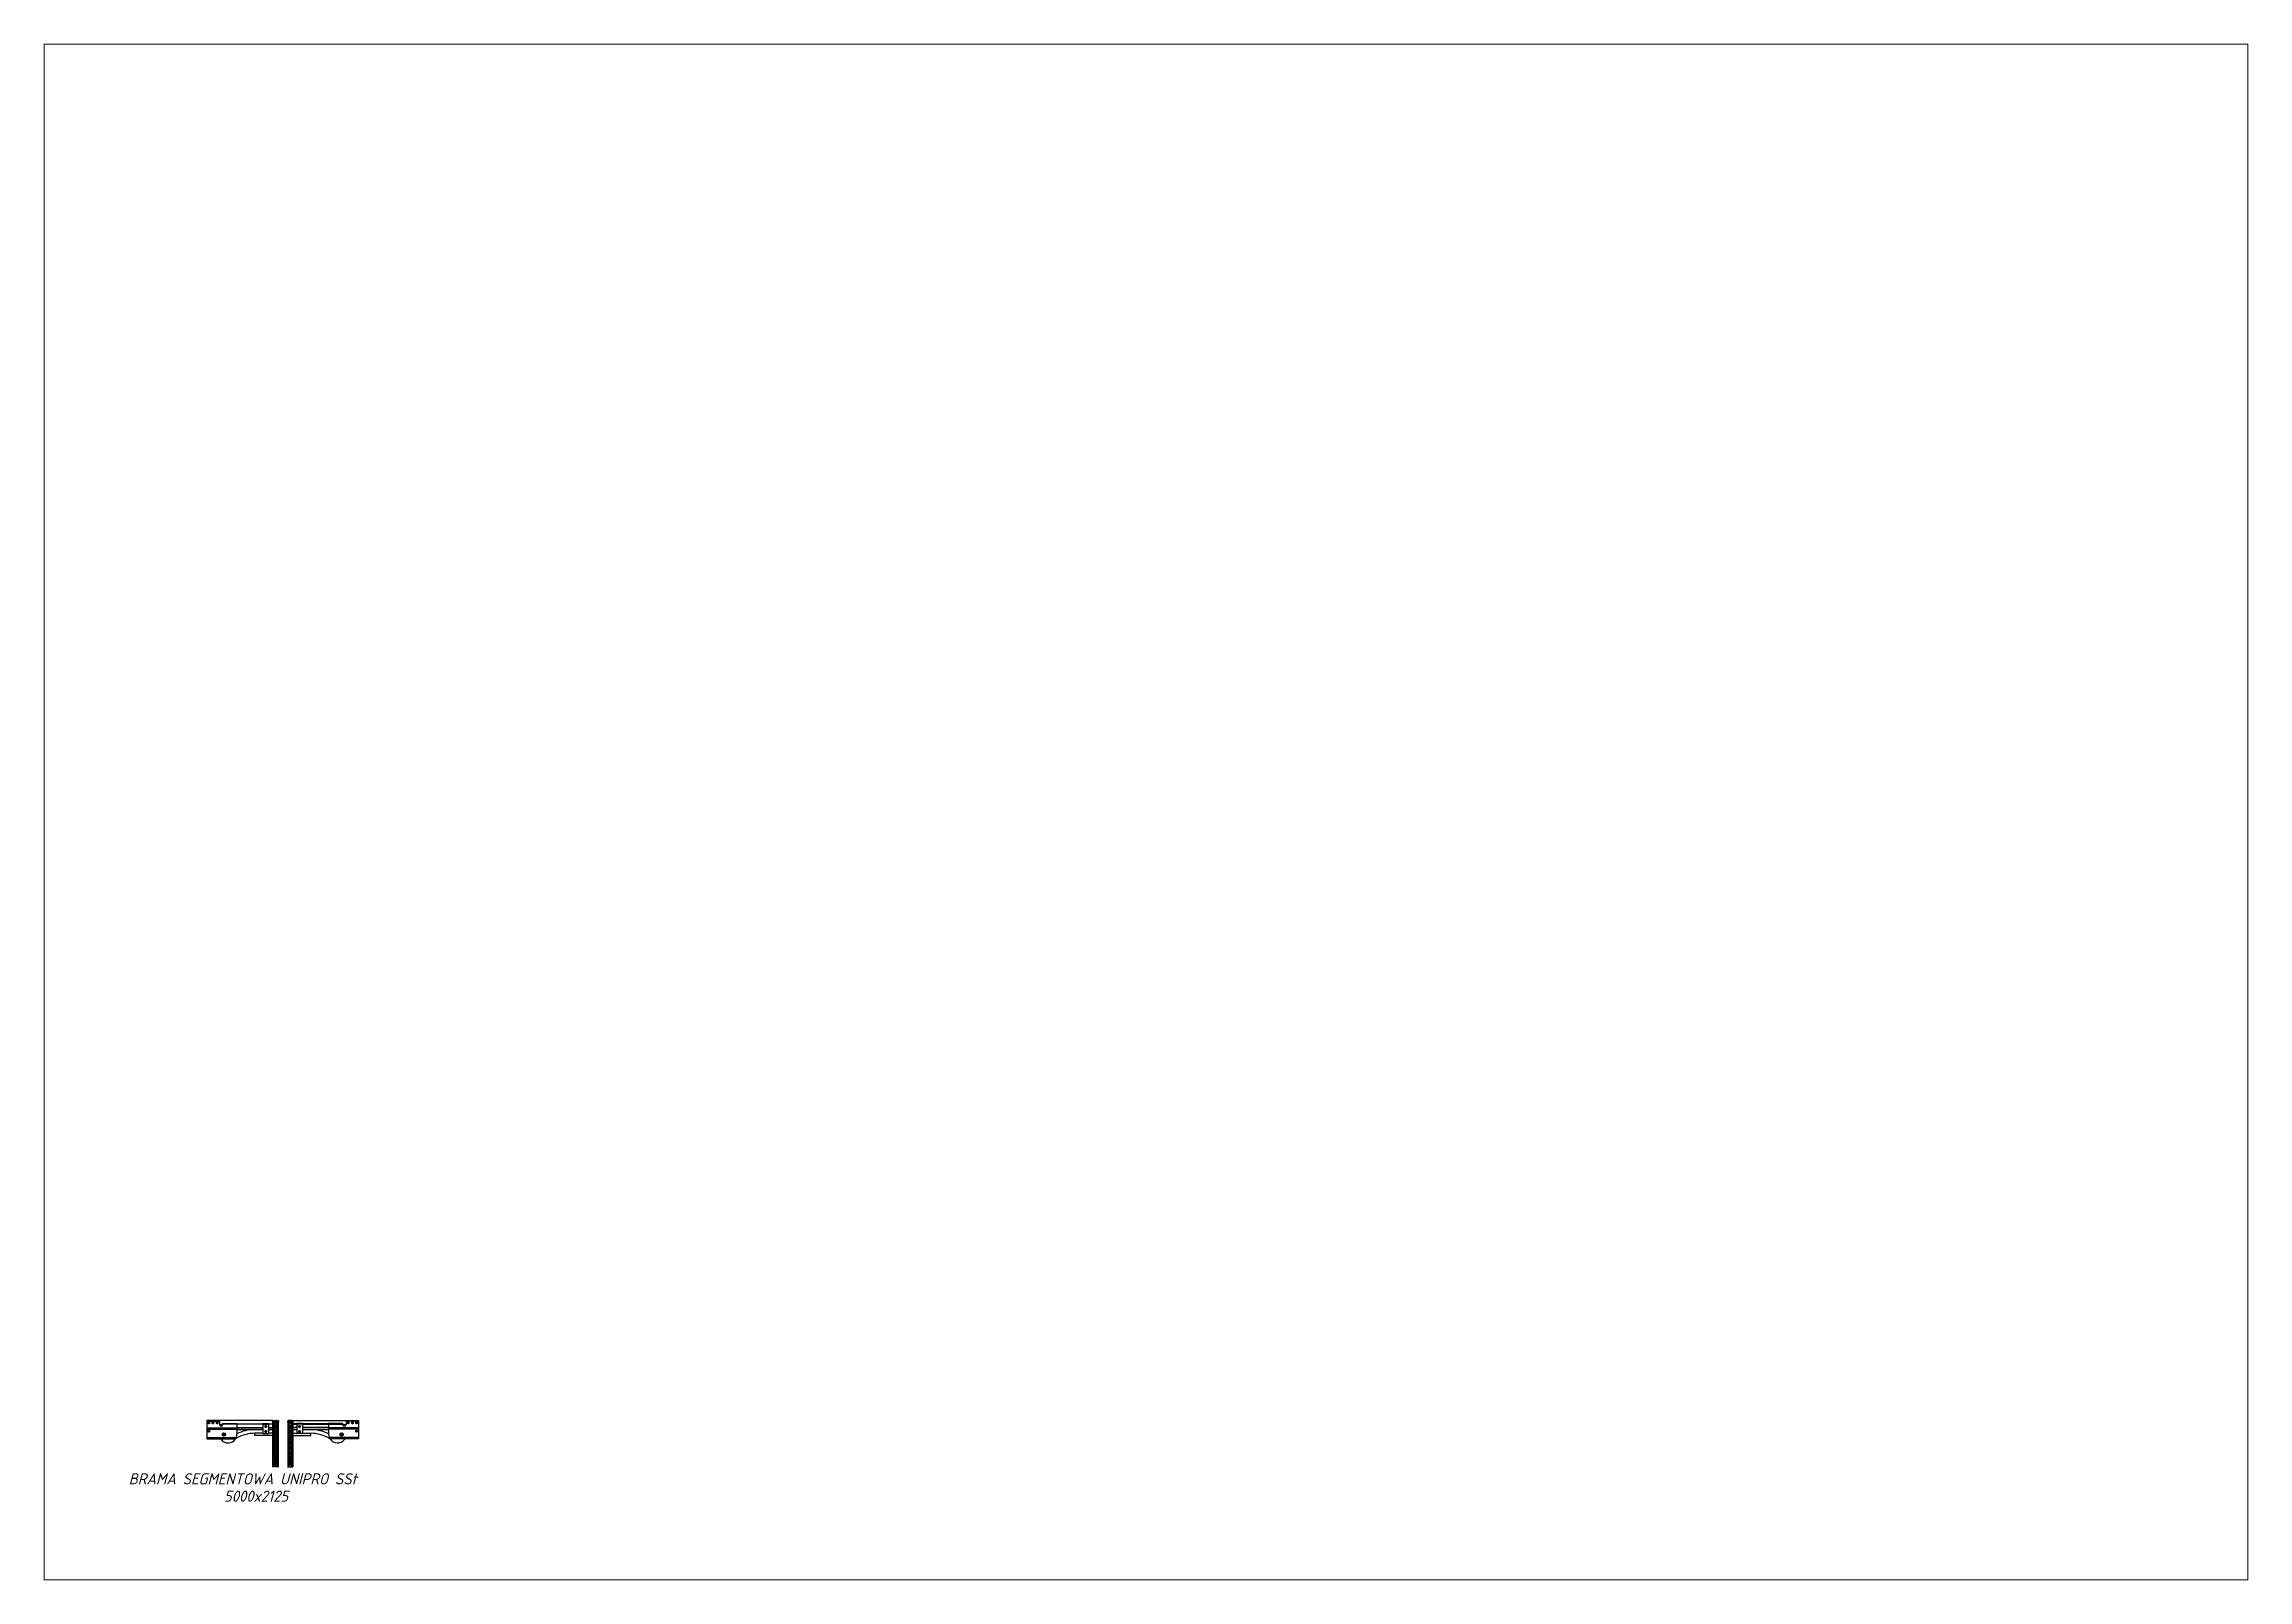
# Paper-space layout 'Layout1' of a CAD drawing. Header units: inches. Extents: x 29 to 260, y 20 to 181.
# The model-space entities are those that its viewports show. They can reach past a viewport. Long polylines and large blocks are cut down to what shows.
import ezdxf
from ezdxf.enums import TextEntityAlignment as Align

# ---------------------------------------------------------------- set-up
doc = ezdxf.new("R2010")
doc.units = ezdxf.units.IN
doc.layers.add('AW_OPIS', color=7, linetype='Continuous')
doc.layers.add('AW_RYSUNKI', color=7, linetype='Continuous')
doc.styles.add('SEACAD_seansi_ttf', font='', dxfattribs={"height": 0.2})
doc.styles.get('SEACAD_seansi_ttf').set_extended_font_data('Solid Edge ANSI', italic=True)

msp = doc.modelspace()

# ---------------------------------------------------------------- linework, layer by layer
at = {"layer": 'AW_RYSUNKI', "ltscale": 25.4}
for p, q in [((1788, 1328), (1194, 1328)), ((1194, 1328), (1194, 1228)), ((1194, 1323), (1196, 1323)), ((1194, 1263), (1464, 1263)), ((1194, 1262), (1464, 1262)), ((1194, 1259), (1464, 1259)), ((1194, 1252), (1464, 1252)), ((1194, 1250), (1464, 1250)), ((1194, 1249), (1464, 1249)), ((1194, 1228), (1194, 1176)), ((1196, 1323), (1299, 1323)), ((1196, 1322), (1196, 1323)), ((1196, 1322), (1305, 1322)), ((1205, 1310), (1203, 1307)), ((1203, 1307), (1205, 1304)), ((1205, 1235), (1203, 1232)), ((1203, 1232), (1205, 1229)), ((1207, 1314), (1205, 1310)), ((1205, 1304), (1207, 1301)), ((1207, 1238), (1205, 1235)), ((1205, 1229), (1207, 1225)), ((1211, 1314), (1207, 1314)), ((1207, 1301), (1211, 1301)), ((1211, 1238), (1207, 1238)), ((1207, 1225), (1211, 1225)), ((1215, 1314), (1211, 1314)), ((1211, 1301), (1215, 1301)), ((1215, 1238), (1211, 1238)), ((1211, 1225), (1215, 1225)), ((1216, 1310), (1215, 1314)), ((1215, 1301), (1216, 1304)), ((1216, 1235), (1215, 1238)), ((1215, 1225), (1216, 1229)), ((1218, 1307), (1216, 1310)), ((1216, 1304), (1218, 1307)), ((1218, 1232), (1216, 1235)), ((1216, 1229), (1218, 1232)), ((1244, 1310), (1242, 1307)), ((1242, 1307), (1244, 1304)), ((1245, 1314), (1244, 1310)), ((1244, 1304), (1245, 1301)), ((1249, 1314), (1245, 1314)), ((1245, 1301), (1249, 1301)), ((1253, 1314), (1249, 1314)), ((1249, 1301), (1253, 1301)), ((1255, 1310), (1253, 1314)), ((1253, 1301), (1255, 1304)), ((1257, 1307), (1255, 1310)), ((1255, 1304), (1257, 1307)), ((1282, 1310), (1280, 1307)), ((1280, 1307), (1282, 1304)), ((1284, 1314), (1282, 1310)), ((1282, 1304), (1284, 1301)), ((1288, 1314), (1284, 1314)), ((1284, 1301), (1288, 1301)), ((1291, 1314), (1288, 1314)), ((1288, 1301), (1291, 1301)), ((1293, 1310), (1291, 1314)), ((1291, 1301), (1293, 1304)), ((1295, 1307), (1293, 1310)), ((1293, 1304), (1295, 1307)), ((1305, 1323), (1299, 1323)), ((1299, 1322), (1299, 1323)), ((1306, 1323), (1305, 1323)), ((1305, 1322), (1305, 1323)), ((1306, 1321), (1306, 1323)), ((1307, 1320), (1307, 1293)), ((1339, 1296), (1339, 1301)), ((1339, 1301), (1464, 1301)), ((1339, 1296), (1339, 1293)), ((1464, 1296), (1339, 1296)), ((1341, 1205), (1339, 1202)), ((1339, 1202), (1341, 1198)), ((1343, 1208), (1341, 1205)), ((1341, 1198), (1343, 1195)), ((1347, 1208), (1343, 1208)), ((1343, 1195), (1347, 1195)), ((1350, 1208), (1347, 1208)), ((1347, 1195), (1350, 1195)), ((1352, 1205), (1350, 1208)), ((1350, 1195), (1352, 1198)), ((1354, 1202), (1352, 1205)), ((1352, 1198), (1354, 1202)), ((1464, 1301), (1464, 1296)), ((1464, 1298), (1699, 1298)), ((1464, 1296), (1464, 1263)), ((1699, 1295), (1464, 1295)), ((1464, 1265), (1699, 1265)), ((1464, 1263), (1464, 1262)), ((1464, 1262), (1464, 1259)), ((1464, 1259), (1464, 1252)), ((1464, 1252), (1464, 1250)), ((1464, 1250), (1464, 1249)), ((1464, 1249), (1464, 1206)), ((1464, 1247), (1699, 1247)), ((1625, 1246), (1464, 1246)), ((1699, 1246), (1625, 1246)), ((1626, 1194), (1625, 1213)), ((1699, 1213), (1625, 1213)), ((1786, 1194), (1626, 1194)), ((1699, 1300), (1699, 1296)), ((1699, 1300), (1751, 1300)), ((1699, 1296), (1699, 1215)), ((1699, 1296), (1751, 1296)), ((1704, 1210), (1746, 1210)), ((1719, 1277), (1717, 1274)), ((1717, 1274), (1719, 1271)), ((1719, 1232), (1717, 1229)), ((1717, 1229), (1719, 1226)), ((1721, 1280), (1719, 1277)), ((1719, 1271), (1721, 1267)), ((1721, 1236), (1719, 1232)), ((1719, 1226), (1721, 1223)), ((1725, 1280), (1721, 1280)), ((1721, 1267), (1725, 1267)), ((1725, 1236), (1721, 1236)), ((1721, 1223), (1725, 1223)), ((1729, 1280), (1725, 1280)), ((1725, 1267), (1729, 1267)), ((1729, 1236), (1725, 1236)), ((1725, 1223), (1729, 1223)), ((1730, 1277), (1729, 1280)), ((1729, 1267), (1730, 1271)), ((1730, 1232), (1729, 1236)), ((1729, 1223), (1730, 1226)), ((1732, 1274), (1730, 1277)), ((1730, 1271), (1732, 1274)), ((1732, 1229), (1730, 1232)), ((1730, 1226), (1732, 1229)), ((1751, 1300), (1751, 1296)), ((1751, 1298), (1786, 1298)), ((1751, 1296), (1751, 1215)), ((1786, 1295), (1751, 1295)), ((1751, 1265), (1786, 1265)), ((1751, 1247), (1786, 1247)), ((1786, 1246), (1751, 1246)), ((1786, 1213), (1751, 1213)), ((1786, 1326), (1788, 1328)), ((1790, 1322), (1786, 1326)), ((1786, 1320), (1786, 1319)), ((1786, 1320), (1786, 1320)), ((1786, 1319), (1786, 911)), ((1786, 1300), (1786, 1296)), ((1786, 1300), (1786, 1300)), ((1786, 1296), (1786, 1215)), ((1786, 1296), (1786, 1296)), ((1788, 1328), (1792, 1324)), ((1790, 1317), (1790, 1318)), ((1790, 911), (1790, 1317)), ((1797, 1317), (1790, 1317)), ((1795, 1324), (1798, 1326)), ((1799, 1325), (1797, 1322)), ((1797, 1322), (1797, 1322)), ((1797, 1317), (1797, 911)), ((1799, 911), (1799, 1319)), ((1801, 1328), (1823, 1328)), ((1823, 1326), (1801, 1326)), ((1801, 1316), (1801, 911)), ((1802, 1316), (1801, 1316)), ((1804, 1316), (1802, 1316)), ((1805, 1276), (1804, 1272)), ((1804, 1272), (1807, 1270)), ((1805, 1224), (1804, 1220)), ((1804, 1220), (1807, 1218)), ((1807, 1279), (1805, 1276)), ((1807, 1227), (1805, 1224)), ((1807, 1283), (1807, 1281)), ((1810, 1280), (1807, 1279)), ((1807, 1270), (1809, 1267)), ((1807, 1266), (1807, 1257)), ((1807, 1236), (1807, 1229)), ((1810, 1228), (1807, 1227)), ((1807, 1218), (1809, 1215)), ((1807, 1214), (1807, 1210)), ((1807, 1210), (1816, 1210)), ((1809, 1267), (1813, 1267)), ((1809, 1215), (1813, 1215)), ((1814, 1281), (1810, 1280)), ((1814, 1229), (1810, 1228)), ((1811, 1326), (1811, 1325)), ((1811, 1325), (1811, 1306)), ((1812, 1325), (1811, 1325)), ((1811, 1306), (1812, 1306)), ((1811, 1306), (1811, 1305)), ((1812, 1305), (1811, 1305)), ((1812, 1326), (1812, 1325)), ((1812, 1306), (1812, 1325)), ((1812, 1306), (1812, 1305)), ((1813, 1267), (1817, 1268)), ((1813, 1215), (1817, 1216)), ((1817, 1278), (1814, 1281)), ((1817, 1226), (1814, 1229)), ((1816, 1281), (1816, 1283)), ((1816, 1257), (1816, 1267)), ((1816, 1229), (1816, 1236)), ((1816, 1210), (1816, 1215)), ((1819, 1275), (1817, 1278)), ((1817, 1268), (1818, 1272)), ((1819, 1223), (1817, 1226)), ((1817, 1216), (1818, 1220)), ((1818, 1272), (1819, 1275)), ((1818, 1220), (1819, 1223)), ((1822, 1316), (1820, 1316)), ((1823, 1316), (1822, 1316)), ((1823, 911), (1823, 1316)), ((1827, 1322), (1824, 1325)), ((1824, 1319), (1824, 911)), ((1827, 1317), (1824, 1319)), ((1826, 1326), (1829, 1324)), ((1827, 1322), (1827, 1322)), ((1827, 911), (1827, 1317)), ((1834, 1317), (1827, 1317)), ((1832, 1324), (1836, 1328)), ((1837, 1326), (1834, 1322)), ((1834, 1318), (1834, 1317)), ((1834, 1317), (1834, 911)), ((1836, 1328), (1837, 1326)), ((1839, 1328), (1837, 1326)), ((1837, 1326), (1841, 1322)), ((1837, 1320), (1837, 911)), ((1837, 1320), (1837, 1320)), ((1837, 1320), (1837, 911)), ((1837, 1320), (1837, 1320)), ((1837, 1300), (1838, 1300)), ((1837, 1300), (1837, 1296)), ((1837, 1300), (1837, 1300)), ((1837, 1296), (1838, 1296)), ((1837, 1296), (1837, 1215)), ((1837, 1296), (1837, 1296)), ((1838, 1300), (1838, 1296)), ((1838, 1296), (1838, 1215)), ((1843, 1324), (1839, 1328)), ((1841, 1318), (1841, 1317)), ((1194, 1176), (1194, 1175)), ((1194, 1176), (1458, 1176)), ((1194, 1175), (1194, 1172)), ((1194, 1175), (1457, 1175)), ((1194, 1172), (1194, 1165)), ((1194, 1172), (1456, 1172)), ((1194, 1165), (1194, 1163)), ((1194, 1165), (1453, 1165)), ((1194, 1163), (1194, 1163)), ((1194, 1163), (1451, 1163)), ((1194, 1163), (1306, 1163)), ((1313, 1162), (1450, 1162)), ((1807, 1189), (1807, 1163)), ((1807, 1142), (1807, 1116)), ((1807, 1095), (1807, 1069)), ((1807, 1048), (1807, 1022)), ((1807, 1001), (1807, 975)), ((1816, 1163), (1816, 1189)), ((1816, 1116), (1816, 1142)), ((1816, 1069), (1816, 1095)), ((1816, 1022), (1816, 1048)), ((1816, 975), (1816, 1001)), ((1790, 911), (1786, 911)), ((1797, 911), (1790, 911)), ((1799, 911), (1797, 911)), ((1801, 911), (1799, 911)), ((1823, 911), (1801, 911)), ((1807, 954), (1807, 928)), ((1816, 928), (1816, 954)), ((1824, 911), (1823, 911)), ((1827, 911), (1824, 911)), ((1834, 911), (1827, 911)), ((1837, 911), (1834, 911)), ((1837, 911), (1841, 911))]:
    msp.add_line(p, q, dxfattribs=at)
at = {"layer": 'AW_RYSUNKI', "color": 242, "ltscale": 25.4, "true_color": 0xcd2027}
for p, q in [((1922, 1317), (1928, 1317)), ((1929, 1326), (1927, 1324)), ((1928, 1322), (1931, 1325)), ((1928, 1322), (1928, 1322)), ((1928, 1317), (1931, 1319)), ((1928, 1317), (1928, 911)), ((1928, 911), (1928, 1317)), ((1931, 1319), (1931, 911)), ((1954, 1328), (1932, 1328)), ((1932, 1326), (1954, 1326)), ((1932, 1316), (1933, 1316)), ((1932, 911), (1932, 1316)), ((1933, 1316), (1935, 1316)), ((1936, 1275), (1939, 1278)), ((1937, 1272), (1936, 1275)), ((1936, 1223), (1939, 1226)), ((1937, 1220), (1936, 1223)), ((1939, 1268), (1937, 1272)), ((1939, 1216), (1937, 1220)), ((1939, 1281), (1939, 1283)), ((1939, 1278), (1941, 1281)), ((1942, 1267), (1939, 1268)), ((1939, 1257), (1939, 1267)), ((1939, 1229), (1939, 1236)), ((1939, 1226), (1941, 1229)), ((1942, 1215), (1939, 1216)), ((1939, 1210), (1939, 1215)), ((1948, 1210), (1939, 1210)), ((1941, 1281), (1945, 1280)), ((1941, 1229), (1945, 1228)), ((1946, 1267), (1942, 1267)), ((1946, 1215), (1942, 1215)), ((1943, 1326), (1943, 1325)), ((1943, 1306), (1943, 1325)), ((1943, 1325), (1944, 1325)), ((1944, 1306), (1943, 1306)), ((1943, 1306), (1943, 1305)), ((1943, 1305), (1944, 1305)), ((1944, 1326), (1944, 1325)), ((1944, 1325), (1944, 1306)), ((1944, 1306), (1944, 1305)), ((1945, 1280), (1949, 1279)), ((1945, 1228), (1949, 1227)), ((1949, 1270), (1946, 1267)), ((1949, 1218), (1946, 1215)), ((1948, 1283), (1948, 1281)), ((1948, 1266), (1948, 1257)), ((1948, 1236), (1948, 1229)), ((1948, 1214), (1948, 1210)), ((1949, 1279), (1950, 1276)), ((1951, 1272), (1949, 1270)), ((1949, 1227), (1950, 1224)), ((1951, 1220), (1949, 1218)), ((1950, 1276), (1951, 1272)), ((1950, 1224), (1951, 1220)), ((1952, 1316), (1954, 1316)), ((1954, 1316), (1954, 911)), ((1954, 1316), (1954, 1316)), ((1956, 1325), (1959, 1322)), ((1956, 911), (1956, 1319)), ((1960, 1324), (1957, 1326)), ((1958, 1322), (1958, 1322)), ((1959, 1317), (1959, 911)), ((1959, 1317), (1965, 1317)), ((1967, 1328), (1964, 1324)), ((1965, 1322), (1969, 1326)), ((1965, 1317), (1965, 1318)), ((1965, 911), (1965, 1317)), ((1969, 1326), (1967, 1328)), ((1967, 1328), (2562, 1328)), ((1969, 1320), (1969, 1319)), ((1969, 1320), (1969, 1320)), ((1969, 1319), (1969, 911)), ((1970, 1300), (1969, 1300)), ((1970, 1296), (1969, 1296)), ((1969, 1213), (2005, 1213)), ((1969, 1194), (2130, 1194)), ((1970, 1300), (1970, 1296)), ((2004, 1298), (1970, 1298)), ((1970, 1296), (1970, 1215)), ((1970, 1295), (2004, 1295)), ((2004, 1265), (1970, 1265)), ((2004, 1247), (1970, 1247)), ((1970, 1246), (2004, 1246)), ((2004, 1300), (2004, 1296)), ((2056, 1300), (2004, 1300)), ((2004, 1296), (2004, 1215)), ((2056, 1296), (2004, 1296)), ((2051, 1210), (2009, 1210)), ((2023, 1274), (2025, 1277)), ((2025, 1271), (2023, 1274)), ((2023, 1229), (2025, 1232)), ((2025, 1226), (2023, 1229)), ((2025, 1277), (2027, 1280)), ((2027, 1267), (2025, 1271)), ((2025, 1232), (2027, 1236)), ((2027, 1223), (2025, 1226)), ((2027, 1280), (2030, 1280)), ((2030, 1267), (2027, 1267)), ((2027, 1236), (2030, 1236)), ((2030, 1223), (2027, 1223)), ((2030, 1280), (2034, 1280)), ((2034, 1267), (2030, 1267)), ((2030, 1236), (2034, 1236)), ((2034, 1223), (2030, 1223)), ((2034, 1280), (2036, 1277)), ((2036, 1271), (2034, 1267)), ((2034, 1236), (2036, 1232)), ((2036, 1226), (2034, 1223)), ((2036, 1277), (2038, 1274)), ((2038, 1274), (2036, 1271)), ((2036, 1232), (2038, 1229)), ((2038, 1229), (2036, 1226)), ((2056, 1300), (2056, 1296)), ((2292, 1298), (2056, 1298)), ((2056, 1296), (2056, 1215)), ((2056, 1295), (2292, 1295)), ((2292, 1265), (2056, 1265)), ((2292, 1247), (2056, 1247)), ((2056, 1246), (2131, 1246)), ((2056, 1213), (2130, 1213)), ((2130, 1194), (2130, 1213)), ((2131, 1246), (2292, 1246)), ((2292, 1301), (2292, 1296)), ((2417, 1301), (2292, 1301)), ((2292, 1296), (2292, 1263)), ((2292, 1296), (2417, 1296)), ((2292, 1263), (2292, 1262)), ((2562, 1263), (2292, 1263)), ((2292, 1262), (2292, 1259)), ((2562, 1262), (2292, 1262)), ((2292, 1259), (2292, 1252)), ((2562, 1259), (2292, 1259)), ((2292, 1252), (2292, 1250)), ((2562, 1252), (2292, 1252)), ((2292, 1250), (2292, 1249)), ((2562, 1250), (2292, 1250)), ((2292, 1249), (2292, 1206)), ((2562, 1249), (2292, 1249)), ((2401, 1202), (2403, 1205)), ((2403, 1198), (2401, 1202)), ((2403, 1205), (2405, 1208)), ((2405, 1195), (2403, 1198)), ((2405, 1208), (2409, 1208)), ((2409, 1195), (2405, 1195)), ((2409, 1208), (2412, 1208)), ((2412, 1195), (2409, 1195)), ((2412, 1208), (2414, 1205)), ((2414, 1198), (2412, 1195)), ((2414, 1205), (2416, 1202)), ((2416, 1202), (2414, 1198)), ((2417, 1296), (2417, 1301)), ((2417, 1296), (2417, 1293)), ((2449, 1323), (2451, 1323)), ((2449, 1321), (2449, 1323)), ((2449, 1320), (2449, 1293)), ((2451, 1323), (2456, 1323)), ((2451, 1322), (2451, 1323)), ((2560, 1322), (2451, 1322)), ((2559, 1323), (2456, 1323)), ((2456, 1322), (2456, 1323)), ((2460, 1307), (2462, 1310)), ((2462, 1304), (2460, 1307)), ((2462, 1310), (2464, 1314)), ((2464, 1301), (2462, 1304)), ((2464, 1314), (2468, 1314)), ((2468, 1301), (2464, 1301)), ((2468, 1314), (2471, 1314)), ((2471, 1301), (2468, 1301)), ((2471, 1314), (2473, 1310)), ((2473, 1304), (2471, 1301)), ((2473, 1310), (2475, 1307)), ((2475, 1307), (2473, 1304)), ((2498, 1307), (2500, 1310)), ((2500, 1304), (2498, 1307)), ((2500, 1310), (2502, 1314)), ((2502, 1301), (2500, 1304)), ((2502, 1314), (2506, 1314)), ((2506, 1301), (2502, 1301)), ((2506, 1314), (2510, 1314)), ((2510, 1301), (2506, 1301)), ((2510, 1314), (2512, 1310)), ((2512, 1304), (2510, 1301)), ((2512, 1310), (2514, 1307)), ((2514, 1307), (2512, 1304)), ((2537, 1307), (2539, 1310)), ((2539, 1304), (2537, 1307)), ((2537, 1232), (2539, 1235)), ((2539, 1229), (2537, 1232)), ((2539, 1310), (2541, 1314)), ((2541, 1301), (2539, 1304)), ((2539, 1235), (2541, 1238)), ((2541, 1225), (2539, 1229)), ((2541, 1314), (2544, 1314)), ((2544, 1301), (2541, 1301)), ((2541, 1238), (2544, 1238)), ((2544, 1225), (2541, 1225)), ((2544, 1314), (2548, 1314)), ((2548, 1301), (2544, 1301)), ((2544, 1238), (2548, 1238)), ((2548, 1225), (2544, 1225)), ((2548, 1314), (2550, 1310)), ((2550, 1304), (2548, 1301)), ((2548, 1238), (2550, 1235)), ((2550, 1229), (2548, 1225)), ((2550, 1310), (2552, 1307)), ((2552, 1307), (2550, 1304)), ((2550, 1235), (2552, 1232)), ((2552, 1232), (2550, 1229)), ((2562, 1323), (2559, 1323)), ((2559, 1322), (2559, 1323)), ((2562, 1328), (2562, 1228)), ((2562, 1228), (2562, 1176)), ((1939, 1163), (1939, 1189)), ((1939, 1116), (1939, 1142)), ((1939, 1069), (1939, 1095)), ((1939, 1022), (1939, 1048)), ((1939, 975), (1939, 1001)), ((1948, 1189), (1948, 1163)), ((1948, 1142), (1948, 1116)), ((1948, 1095), (1948, 1069)), ((1948, 1048), (1948, 1022)), ((1948, 1001), (1948, 975)), ((2562, 1176), (2297, 1176)), ((2562, 1175), (2298, 1175)), ((2562, 1172), (2299, 1172)), ((2562, 1165), (2303, 1165)), ((2562, 1163), (2304, 1163)), ((2442, 1162), (2305, 1162)), ((2562, 1163), (2449, 1163)), ((2562, 1176), (2562, 1175)), ((2562, 1175), (2562, 1172)), ((2562, 1172), (2562, 1165)), ((2562, 1165), (2562, 1163)), ((2562, 1163), (2562, 1163)), ((1922, 911), (1928, 911)), ((1928, 911), (1931, 911)), ((1931, 911), (1932, 911)), ((1932, 911), (1954, 911)), ((1939, 928), (1939, 954)), ((1948, 954), (1948, 928)), ((1954, 911), (1956, 911)), ((1956, 911), (1959, 911)), ((1959, 911), (1965, 911)), ((1965, 911), (1969, 911))]:
    msp.add_line(p, q, dxfattribs=at)
at = {"layer": 'AW_RYSUNKI', "ltscale": 25.4}
for centre, radius in [((1211, 1307), 8.5), ((1211, 1232), 8.5), ((1211, 1307), 7.9), ((1211, 1232), 7.9), ((1211, 1307), 4.15), ((1211, 1307), 4), ((1211, 1232), 4.15), ((1211, 1232), 4), ((1211, 1307), 3), ((1211, 1232), 3), ((1249, 1307), 8.5), ((1249, 1307), 7.9), ((1249, 1307), 4.15), ((1249, 1307), 4), ((1249, 1307), 3), ((1288, 1307), 8.5), ((1288, 1307), 7.9), ((1288, 1307), 4.15), ((1288, 1307), 4), ((1288, 1307), 3), ((1347, 1202), 15), ((1347, 1202), 8.5), ((1347, 1202), 7.9), ((1347, 1202), 4.15), ((1347, 1202), 4), ((1347, 1202), 3), ((1725, 1274), 8.5), ((1725, 1229), 8.5), ((1725, 1274), 7.9), ((1725, 1229), 7.9), ((1725, 1274), 4.15), ((1725, 1274), 4), ((1725, 1229), 4.15), ((1725, 1229), 4), ((1725, 1274), 3), ((1725, 1229), 3), ((1812, 1274), 8.5), ((1812, 1222), 8.5), ((1812, 1274), 7.9), ((1812, 1222), 7.9), ((1812, 1274), 4.15), ((1812, 1222), 4.15), ((1812, 1274), 3), ((1812, 1222), 3)]:
    msp.add_circle(centre, radius, dxfattribs=at)
at = {"layer": 'AW_RYSUNKI', "color": 242, "ltscale": 25.4, "true_color": 0xcd2027}
for centre, radius in [((1944, 1274), 8.5), ((1944, 1222), 8.5), ((1944, 1274), 7.9), ((1944, 1222), 7.9), ((1944, 1274), 4.15), ((1944, 1222), 4.15), ((1944, 1274), 3), ((1944, 1222), 3), ((2030, 1274), 8.5), ((2030, 1229), 8.5), ((2030, 1274), 7.9), ((2030, 1229), 7.9), ((2030, 1274), 4.15), ((2030, 1274), 4), ((2030, 1229), 4.15), ((2030, 1229), 4), ((2030, 1274), 3), ((2030, 1229), 3), ((2409, 1202), 15), ((2409, 1202), 8.5), ((2409, 1202), 7.9), ((2409, 1202), 4.15), ((2409, 1202), 4), ((2409, 1202), 3), ((2468, 1307), 8.5), ((2468, 1307), 7.9), ((2468, 1307), 4.15), ((2468, 1307), 4), ((2468, 1307), 3), ((2506, 1307), 8.5), ((2506, 1307), 7.9), ((2506, 1307), 4.15), ((2506, 1307), 4), ((2506, 1307), 3), ((2544, 1307), 8.5), ((2544, 1232), 8.5), ((2544, 1307), 7.9), ((2544, 1232), 7.9), ((2544, 1307), 4.15), ((2544, 1307), 4), ((2544, 1232), 4.15), ((2544, 1232), 4), ((2544, 1307), 3), ((2544, 1232), 3)]:
    msp.add_circle(centre, radius, dxfattribs=at)
at = {"layer": 'AW_RYSUNKI', "ltscale": 25.4}
for centre, radius, start, end in [((1196, 1320), 2, 90, 180), ((1211, 1307), 6.5, 150, 210), ((1211, 1232), 6.5, 150, 210), ((1211, 1307), 6.5, 90, 150), ((1211, 1307), 6.5, 210, 270), ((1211, 1232), 6.5, 90, 150), ((1211, 1232), 6.5, 210, 270), ((1211, 1307), 3.23, 255, 195), ((1211, 1232), 3.23, 255, 195), ((1211, 1307), 6.5, 30, 90), ((1211, 1307), 6.5, 270, 330), ((1211, 1232), 6.5, 30, 90), ((1211, 1232), 6.5, 270, 330), ((1211, 1307), 6.5, 330, 30), ((1211, 1232), 6.5, 330, 30), ((1249, 1307), 6.5, 150, 210), ((1249, 1307), 6.5, 90, 150), ((1249, 1307), 6.5, 210, 270), ((1249, 1307), 3.23, 255, 195), ((1249, 1307), 6.5, 30, 90), ((1249, 1307), 6.5, 270, 330), ((1249, 1307), 6.5, 330, 30), ((1288, 1307), 6.5, 150, 210), ((1288, 1307), 6.5, 90, 150), ((1288, 1307), 6.5, 210, 270), ((1288, 1307), 3.23, 255, 195), ((1288, 1307), 6.5, 30, 90), ((1288, 1307), 6.5, 270, 330), ((1288, 1307), 6.5, 330, 30), ((1305, 1320), 2, 0, 90), ((1397, 866), 432, 97.8205, 102.0231), ((1323, 1293), 16, 180, 0), ((1397, 866), 429, 97.9036, 101.9409), ((1347, 1202), 6.5, 150, 210), ((1347, 1202), 6.5, 90, 150), ((1347, 1202), 6.5, 210, 270), ((1347, 1202), 3.23, 255, 195), ((1347, 1202), 6.5, 30, 90), ((1347, 1202), 6.5, 270, 330), ((1347, 1202), 6.5, 330, 30), ((1625, 889), 324, 89.8747, 122.288), ((1384, 1206), 80, 338.1934, 0), ((1625, 889), 357, 90, 116.8055), ((1704, 1215), 5, 180, 270), ((1725, 1274), 6.5, 150, 210), ((1725, 1229), 6.5, 150, 210), ((1725, 1274), 6.5, 90, 150), ((1725, 1274), 6.5, 210, 270), ((1725, 1229), 6.5, 90, 150), ((1725, 1229), 6.5, 210, 270), ((1725, 1274), 3.23, 255, 195), ((1725, 1229), 3.23, 255, 195), ((1725, 1274), 6.5, 30, 90), ((1725, 1274), 6.5, 270, 330), ((1725, 1229), 6.5, 30, 90), ((1725, 1229), 6.5, 270, 330), ((1725, 1274), 6.5, 330, 30), ((1725, 1229), 6.5, 330, 30), ((1746, 1215), 5, 270, 0), ((1735, 1323), 52, 356.4405, 3.5595), ((1791, 1215), 5, 180, 211.7883), ((1809, 1320), 19.2, 173.6029, 186.4351), ((1793, 1325), 4.5, 221.7437, 318.2563), ((1793, 1325), 2.5, 221.7437, 318.2563), ((1797, 1322), 0.743, 125.0031, 131.3218), ((1801, 1317), 4.47, 164.7772, 166.3442), ((1799, 1317), 2.3, 166.1374, 177.2835), ((1801, 1324), 4, 90, 138.2563), ((1801, 1324), 2, 90, 138.2563), ((1825, 1312), 26.7, 164.7468, 165.7661), ((1850, 1339), 54.4, 200.9958, 204.7159), ((1830, 1321), 28.5, 169.638, 189.8561), ((1826, 1320), 23, 169.6955, 189.8001), ((1812, 1274), 6.5, 101.1691, 161.1691), ((1812, 1274), 6.5, 161.1691, 221.1691), ((1812, 1222), 6.5, 101.1691, 161.1691), ((1812, 1222), 6.5, 161.1691, 221.1691), ((1812, 1283), 4.5, 0, 180), ((1812, 1274), 6.5, 221.1691, 281.1691), ((1812, 1257), 4.5, 180, 0), ((1812, 1236), 4.5, 0, 180), ((1812, 1222), 6.5, 221.1691, 281.1691), ((1812, 1210), 4.5, 180, 0), ((1812, 1189), 4.5, 0, 180), ((1812, 1274), 6.5, 41.1691, 101.1691), ((1812, 1222), 6.5, 41.1691, 101.1691), ((1812, 1274), 6.5, 281.1691, 341.1691), ((1812, 1222), 6.5, 281.1691, 341.1691), ((1812, 1274), 6.5, 341.1691, 41.1691), ((1812, 1222), 6.5, 341.1691, 41.1691), ((1797, 1320), 23.2, 350.2781, 10.2264), ((1796, 1321), 26.9, 349.5366, 10.9693), ((1823, 1324), 4, 41.7437, 90), ((1823, 1324), 2, 41.7437, 90), ((1774, 1339), 54.4, 335.2841, 339.0042), ((1799, 1312), 26.7, 14.2339, 15.2532), ((1830, 1325), 4.5, 221.7437, 318.2563), ((1823, 1317), 4.46, 13.5862, 15.2002), ((1825, 1317), 2.3, 2.712, 13.7877), ((1830, 1325), 2.5, 221.7437, 318.2563), ((1815, 1320), 18.9, 353.4761, 6.4836), ((1705, 1323), 132, 358.6853, 1.3147), ((1969, 1323), 132, 178.6853, 181.3147), ((1833, 1215), 5, 342.3951, 0), ((1842, 1215), 5, 180, 197.6049), ((1860, 1320), 18.9, 173.5164, 186.5239), ((1306, 1143), 20, 69.3743, 90), ((1306, 1143), 20, 39.0501, 69.3743), ((1384, 1206), 80, 219.0501, 326.3908), ((1384, 1206), 80, 326.3908, 327.5497), ((1384, 1206), 80, 327.5497, 329.6758), ((1384, 1206), 80, 329.6758, 335.1586), ((1384, 1206), 80, 335.1586, 337.143), ((1384, 1206), 80, 337.143, 338.1934), ((1812, 1163), 4.5, 180, 0), ((1812, 1142), 4.5, 0, 180), ((1812, 1116), 4.5, 180, 0), ((1812, 1095), 4.5, 0, 180), ((1812, 1069), 4.5, 180, 0), ((1812, 1048), 4.5, 0, 180), ((1812, 1022), 4.5, 180, 0), ((1812, 1001), 4.5, 0, 180), ((1812, 975), 4.5, 180, 0), ((1812, 954), 4.5, 0, 180), ((1812, 928), 4.5, 180, 0)]:
    msp.add_arc(centre, radius, start, end, dxfattribs=at)
at = {"layer": 'AW_RYSUNKI', "color": 242, "ltscale": 25.4, "true_color": 0xcd2027}
for centre, radius, start, end in [((1925, 1325), 4.5, 221.7437, 318.2563), ((1925, 1325), 2.5, 221.7437, 318.2563), ((1933, 1317), 4.46, 164.7998, 166.4138), ((1931, 1317), 2.3, 166.2123, 177.288), ((1932, 1324), 4, 90, 138.2563), ((1932, 1324), 2, 90, 138.2563), ((1982, 1339), 54.4, 200.9958, 204.7159), ((1957, 1312), 26.7, 164.7468, 165.7661), ((1960, 1321), 26.9, 169.0307, 190.4634), ((1958, 1320), 23.2, 169.7736, 189.7219), ((1944, 1274), 6.5, 138.8309, 198.8309), ((1944, 1274), 6.5, 198.8309, 258.8309), ((1944, 1222), 6.5, 138.8309, 198.8309), ((1944, 1222), 6.5, 198.8309, 258.8309), ((1943, 1283), 4.5, 0, 180), ((1944, 1274), 6.5, 78.8309, 138.8309), ((1943, 1257), 4.5, 180, 0), ((1943, 1236), 4.5, 0, 180), ((1944, 1222), 6.5, 78.8309, 138.8309), ((1943, 1210), 4.5, 180, 0), ((1943, 1189), 4.5, 0, 180), ((1944, 1274), 6.5, 258.8309, 318.8309), ((1944, 1222), 6.5, 258.8309, 318.8309), ((1944, 1274), 6.5, 18.8309, 78.8309), ((1944, 1222), 6.5, 18.8309, 78.8309), ((1944, 1274), 6.5, 318.8309, 18.8309), ((1944, 1222), 6.5, 318.8309, 18.8309), ((1929, 1320), 23, 350.1999, 10.3045), ((1954, 1324), 4, 41.7437, 90), ((1954, 1324), 2, 41.7437, 90), ((1926, 1321), 28.5, 350.1439, 10.362), ((1905, 1339), 54.4, 335.2841, 339.0042), ((1930, 1312), 26.7, 14.2339, 15.2532), ((1958, 1322), 0.743, 48.6782, 54.9969), ((1954, 1317), 4.47, 13.6558, 15.2228), ((1956, 1317), 2.3, 2.7165, 13.8626), ((1962, 1325), 4.5, 221.7437, 318.2563), ((1962, 1325), 2.5, 221.7437, 318.2563), ((1946, 1320), 19.2, 353.5649, 6.3971), ((2021, 1323), 52, 176.4405, 183.5595), ((1965, 1215), 5, 328.2117, 0), ((2009, 1215), 5, 180, 270), ((2030, 1274), 6.5, 150, 210), ((2030, 1229), 6.5, 150, 210), ((2030, 1274), 6.5, 90, 150), ((2030, 1274), 6.5, 210, 270), ((2030, 1229), 6.5, 90, 150), ((2030, 1229), 6.5, 210, 270), ((2030, 1274), 3.23, 345, 285), ((2030, 1229), 3.23, 345, 285), ((2030, 1274), 6.5, 30, 90), ((2030, 1274), 6.5, 270, 330), ((2030, 1229), 6.5, 30, 90), ((2030, 1229), 6.5, 270, 330), ((2030, 1274), 6.5, 330, 30), ((2030, 1229), 6.5, 330, 30), ((2051, 1215), 5, 270, 0), ((2131, 889), 324, 57.712, 90.1253), ((2131, 889), 357, 63.1945, 90), ((2372, 1206), 80, 180, 201.8066), ((2409, 1202), 6.5, 150, 210), ((2409, 1202), 6.5, 90, 150), ((2409, 1202), 6.5, 210, 270), ((2409, 1202), 3.23, 345, 285), ((2409, 1202), 6.5, 30, 90), ((2409, 1202), 6.5, 270, 330), ((2409, 1202), 6.5, 330, 30), ((2358, 866), 432, 77.9769, 82.1795), ((2433, 1293), 16, 180, 0), ((2358, 866), 429, 78.0591, 82.0964), ((2451, 1320), 2, 90, 180), ((2468, 1307), 6.5, 150, 210), ((2468, 1307), 6.5, 90, 150), ((2468, 1307), 6.5, 210, 270), ((2468, 1307), 3.23, 345, 285), ((2468, 1307), 6.5, 30, 90), ((2468, 1307), 6.5, 270, 330), ((2468, 1307), 6.5, 330, 30), ((2506, 1307), 6.5, 150, 210), ((2506, 1307), 6.5, 90, 150), ((2506, 1307), 6.5, 210, 270), ((2506, 1307), 3.23, 345, 285), ((2506, 1307), 6.5, 30, 90), ((2506, 1307), 6.5, 270, 330), ((2506, 1307), 6.5, 330, 30), ((2544, 1307), 6.5, 150, 210), ((2544, 1232), 6.5, 150, 210), ((2544, 1307), 6.5, 90, 150), ((2544, 1307), 6.5, 210, 270), ((2544, 1232), 6.5, 90, 150), ((2544, 1232), 6.5, 210, 270), ((2544, 1307), 3.23, 345, 285), ((2544, 1232), 3.23, 345, 285), ((2544, 1307), 6.5, 30, 90), ((2544, 1307), 6.5, 270, 330), ((2544, 1232), 6.5, 30, 90), ((2544, 1232), 6.5, 270, 330), ((2544, 1307), 6.5, 330, 30), ((2544, 1232), 6.5, 330, 30), ((2560, 1320), 2, 0, 90), ((1943, 1163), 4.5, 180, 0), ((1943, 1142), 4.5, 0, 180), ((1943, 1116), 4.5, 180, 0), ((1943, 1095), 4.5, 0, 180), ((1943, 1069), 4.5, 180, 0), ((1943, 1048), 4.5, 0, 180), ((1943, 1022), 4.5, 180, 0), ((1943, 1001), 4.5, 0, 180), ((2372, 1206), 80, 201.8066, 202.857), ((2372, 1206), 80, 202.857, 204.8414), ((2372, 1206), 80, 204.8414, 210.3242), ((2372, 1206), 80, 210.3242, 212.4503), ((2372, 1206), 80, 212.4503, 213.6092), ((2372, 1206), 80, 213.6092, 320.9499), ((2449, 1143), 20, 110.6257, 140.9499), ((2449, 1143), 20, 90, 110.6257), ((1943, 975), 4.5, 180, 0), ((1943, 954), 4.5, 0, 180), ((1943, 928), 4.5, 180, 0)]:
    msp.add_arc(centre, radius, start, end, dxfattribs=at)
at = {"layer": 'AW_RYSUNKI', "ltscale": 25.4}
for centre, major_axis, ratio, start_param, end_param in [((1793, 1325), (3.36, 3), 0.998069, 3.141593, 4.844353), ((1793, 1318), (4.5, -0.19), 0.046344, 3.871117, 5.573878), ((1802, 1324), (0, -2), 0.981312, 1.755486, 3.141593), ((1811, 1319), (0, 14.4), 0.696579, 1.820294, 3.141593), ((1811, 1324), (-8, 0), 0.174145, 4.712389, 6.016398), ((1811, 1319), (0, 13), 0.617154, 1.820294, 3.141593), ((1812, 1324), (8, 0), 0.174145, 0.266787, 1.570796), ((1812, 1319), (0, -14.4), 0.696579, 0, 1.321299), ((1812, 1319), (0, -13), 0.617154, 0, 1.321299), ((1822, 1324), (0, 2), 0.981312, 0, 1.386106), ((1830, 1325), (3.36, -3), 0.998088, 4.580646, 6.283185), ((1830, 1318), (4.5, 0.19), 0.046117, 3.85113, 5.55367)]:
    msp.add_ellipse(centre, major_axis=major_axis, ratio=ratio, start_param=start_param, end_param=end_param, dxfattribs=at)
at = {"layer": 'AW_RYSUNKI', "color": 242, "ltscale": 25.4, "true_color": 0xcd2027, "extrusion": (0, 0, -1)}
for centre, major_axis, ratio, start_param, end_param in [((1925, 1325), (-3.36, -3), 0.998088, 4.580646, 6.283185), ((1925, 1318), (-4.5, 0.19), 0.046117, 3.85113, 5.55367), ((1933, 1324), (0, 2), 0.981312, 0, 1.386106), ((1943, 1319), (0, -14.4), 0.696579, 0, 1.321299), ((1943, 1324), (-8, 0), 0.174145, 0.266787, 1.570796), ((1943, 1319), (0, -13), 0.617154, 0, 1.321299), ((1944, 1324), (8, 0), 0.174145, 4.712389, 6.016398), ((1944, 1319), (0, 14.4), 0.696579, 1.820294, 3.141593), ((1944, 1319), (0, 13), 0.617154, 1.820294, 3.141593), ((1954, 1324), (0, -2), 0.981312, 1.755486, 3.141593), ((1962, 1325), (-3.36, 3), 0.998069, 3.141593, 4.844353), ((1962, 1318), (-4.5, -0.19), 0.046344, 3.871117, 5.573878)]:
    msp.add_ellipse(centre, major_axis=major_axis, ratio=ratio, start_param=start_param, end_param=end_param, dxfattribs=at)
at = {"layer": 'AW_RYSUNKI', "ltscale": 25.4}
for points, knots in [([(1790, 1318), (1789, 1318), (1789, 1318), (1788, 1319), (1788, 1319), (1787, 1320), (1786, 1320)], [0, 0, 0, 0, 0.516729, 0.516729, 0.516729, 1, 1, 1, 1]), ([(1796, 1322), (1795, 1322), (1795, 1322), (1795, 1322), (1795, 1322), (1795, 1322), (1795, 1322)], [0, 0, 0, 0, 0.976554, 0.976554, 0.976554, 1, 1, 1, 1]), ([(1797, 1322), (1797, 1322), (1797, 1322), (1797, 1322), (1797, 1322), (1797, 1322), (1797, 1322), (1797, 1322), (1797, 1322), (1797, 1322), (1797, 1321), (1797, 1321), (1797, 1321), (1797, 1320), (1797, 1320), (1797, 1319), (1797, 1319), (1797, 1319), (1797, 1319), (1797, 1319), (1797, 1318), (1797, 1318), (1797, 1318), (1797, 1318)], [0, 0, 0, 0, 0.0625, 0.0625, 0.125, 0.125, 0.25, 0.25, 0.375, 0.375, 0.5, 0.5, 0.625, 0.625, 0.75, 0.75, 0.8125, 0.8125, 0.875, 0.875, 0.9375, 0.9375, 1, 1, 1, 1]), ([(1799, 1319), (1799, 1318), (1798, 1318), (1797, 1317), (1797, 1317), (1797, 1317), (1797, 1317)], [0, 0, 0, 0, 0.887433, 0.887433, 0.887433, 1, 1, 1, 1]), ([(1799, 1325), (1799, 1325), (1799, 1325), (1799, 1324), (1799, 1324), (1799, 1323), (1799, 1323), (1799, 1323), (1799, 1322), (1799, 1322), (1799, 1321), (1799, 1321), (1799, 1320), (1799, 1320), (1799, 1319), (1799, 1319)], [0, 0, 0, 0, 0.25, 0.25, 0.375, 0.375, 0.5, 0.5, 0.625, 0.625, 0.75, 0.75, 0.875, 0.875, 1, 1, 1, 1]), ([(1824, 1319), (1825, 1320), (1825, 1320), (1825, 1321), (1825, 1322), (1825, 1322), (1825, 1323), (1825, 1323), (1825, 1323), (1825, 1324), (1825, 1324), (1825, 1324), (1825, 1325), (1825, 1325), (1824, 1325), (1824, 1325)], [0, 0, 0, 0, 0.25, 0.25, 0.375, 0.375, 0.5, 0.5, 0.625, 0.625, 0.75, 0.75, 0.875, 0.875, 1, 1, 1, 1]), ([(1827, 1318), (1827, 1318), (1827, 1318), (1827, 1318), (1827, 1319), (1827, 1319), (1827, 1319), (1827, 1320), (1827, 1320), (1827, 1321), (1827, 1321), (1827, 1321), (1827, 1322), (1827, 1322), (1827, 1322), (1827, 1322), (1827, 1322), (1827, 1322), (1827, 1322), (1827, 1322), (1827, 1322), (1827, 1322), (1827, 1322), (1827, 1322)], [0, 0, 0, 0, 0.0625, 0.0625, 0.125, 0.125, 0.25, 0.25, 0.375, 0.375, 0.5, 0.5, 0.625, 0.625, 0.75, 0.75, 0.8125, 0.8125, 0.875, 0.875, 0.9375, 0.9375, 1, 1, 1, 1]), ([(1837, 1320), (1837, 1320), (1836, 1319), (1836, 1319), (1835, 1318), (1834, 1318), (1834, 1318)], [0, 0, 0, 0, 0.486153, 0.486153, 0.486153, 1, 1, 1, 1]), ([(1837, 1320), (1838, 1320), (1838, 1319), (1839, 1319), (1840, 1318), (1840, 1318), (1841, 1318)], [0, 0, 0, 0, 0.486153, 0.486153, 0.486153, 1, 1, 1, 1])]:
    msp.add_open_spline(points, degree=3, knots=knots, dxfattribs=at)
at = {"layer": 'AW_RYSUNKI', "color": 242, "ltscale": 25.4, "true_color": 0xcd2027}
for points, knots in [([(1928, 1318), (1928, 1318), (1928, 1318), (1928, 1318), (1928, 1319), (1928, 1319), (1928, 1319), (1929, 1320), (1929, 1320), (1929, 1321), (1929, 1321), (1929, 1321), (1929, 1322), (1929, 1322), (1929, 1322), (1928, 1322), (1928, 1322), (1928, 1322), (1928, 1322), (1928, 1322), (1928, 1322), (1928, 1322), (1928, 1322), (1928, 1322)], [0, 0, 0, 0, 0.0625, 0.0625, 0.125, 0.125, 0.25, 0.25, 0.375, 0.375, 0.5, 0.5, 0.625, 0.625, 0.75, 0.75, 0.8125, 0.8125, 0.875, 0.875, 0.9375, 0.9375, 1, 1, 1, 1]), ([(1931, 1319), (1931, 1320), (1931, 1320), (1930, 1321), (1930, 1322), (1930, 1322), (1930, 1323), (1930, 1323), (1930, 1323), (1930, 1324), (1930, 1324), (1931, 1324), (1931, 1325), (1931, 1325), (1931, 1325), (1931, 1325)], [0, 0, 0, 0, 0.25, 0.25, 0.375, 0.375, 0.5, 0.5, 0.625, 0.625, 0.75, 0.75, 0.875, 0.875, 1, 1, 1, 1]), ([(1956, 1325), (1956, 1325), (1956, 1325), (1956, 1324), (1956, 1324), (1956, 1323), (1956, 1323), (1956, 1323), (1956, 1322), (1956, 1322), (1956, 1321), (1956, 1321), (1956, 1320), (1956, 1320), (1956, 1319), (1956, 1319)], [0, 0, 0, 0, 0.25, 0.25, 0.375, 0.375, 0.5, 0.5, 0.625, 0.625, 0.75, 0.75, 0.875, 0.875, 1, 1, 1, 1]), ([(1956, 1319), (1957, 1318), (1957, 1318), (1958, 1317), (1958, 1317), (1958, 1317), (1959, 1317)], [0, 0, 0, 0, 0.887433, 0.887433, 0.887433, 1, 1, 1, 1]), ([(1958, 1322), (1958, 1322), (1958, 1322), (1958, 1322), (1958, 1322), (1958, 1322), (1958, 1322), (1958, 1322), (1958, 1322), (1958, 1322), (1958, 1321), (1958, 1321), (1958, 1321), (1958, 1320), (1958, 1320), (1958, 1319), (1958, 1319), (1958, 1319), (1958, 1319), (1958, 1319), (1958, 1318), (1958, 1318), (1958, 1318), (1958, 1318)], [0, 0, 0, 0, 0.0625, 0.0625, 0.125, 0.125, 0.25, 0.25, 0.375, 0.375, 0.5, 0.5, 0.625, 0.625, 0.75, 0.75, 0.8125, 0.8125, 0.875, 0.875, 0.9375, 0.9375, 1, 1, 1, 1]), ([(1960, 1322), (1960, 1322), (1960, 1322), (1960, 1322), (1960, 1322), (1960, 1322), (1960, 1322)], [0, 0, 0, 0, 0.976554, 0.976554, 0.976554, 1, 1, 1, 1]), ([(1965, 1318), (1966, 1318), (1967, 1318), (1967, 1319), (1968, 1319), (1968, 1320), (1969, 1320)], [0, 0, 0, 0, 0.516729, 0.516729, 0.516729, 1, 1, 1, 1])]:
    msp.add_open_spline(points, degree=3, knots=knots, dxfattribs=at)

# ---------------------------------------------------------------- texts
at = {"layer": 'AW_OPIS', "ltscale": 25.4, "style": 'SEACAD_seansi_ttf'}
for s, p in [('BRAMA SEGMENTOWA UNIPRO SSt ', (489, 852)), ('5000x2125', (1349, 696))]:
    msp.add_text(s, height=100, dxfattribs=at).set_placement(p, align=Align.TOP_LEFT)

psp = doc.layouts.get("Layout1")

# ---------------------------------------------------------------- viewports
at = {"layer": '0', "ltscale": 25.4}
psp.add_viewport(center=(144.64, 100.81), size=(231.43, 161.29), view_center_point=(9663.53, 6817.01), view_height=13852.5971, dxfattribs=at)

doc.saveas('drawing.dxf')
